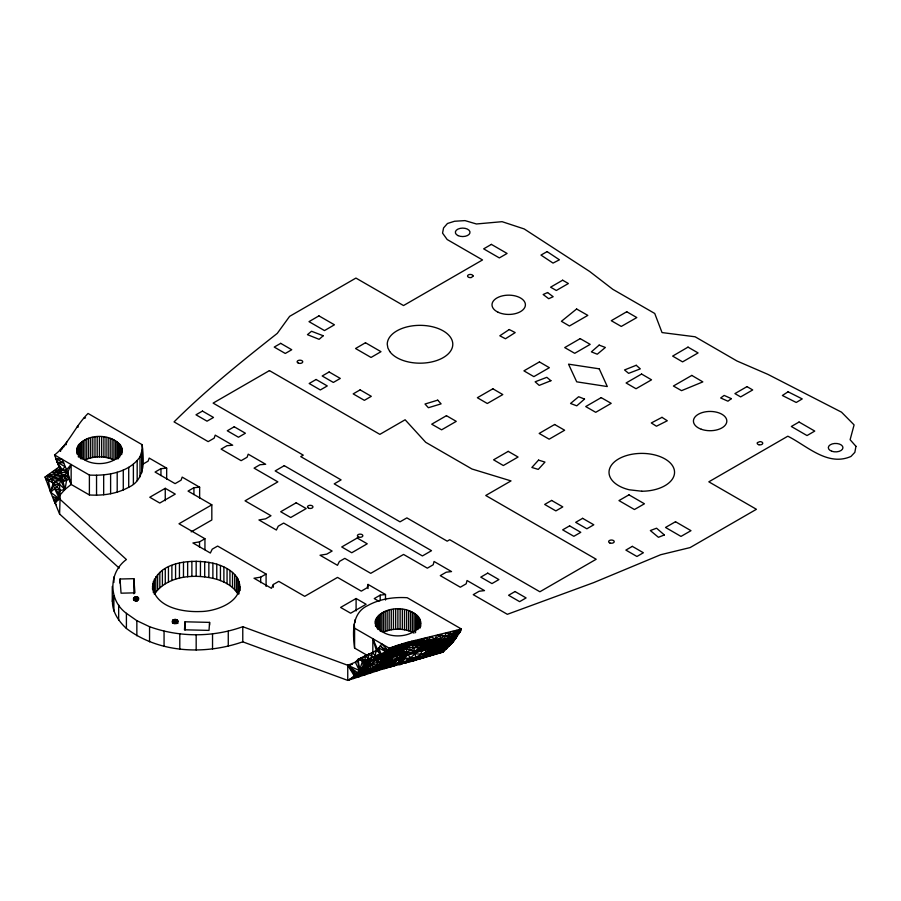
<?xml version="1.0" encoding="UTF-8"?>
<svg xmlns="http://www.w3.org/2000/svg" width="901" height="901" viewBox="0 0 901 901"><rect width="100%" height="100%" fill="white"/><g stroke="black" fill="none" stroke-linecap="round" stroke-linejoin="round"><path stroke-width="1.35" d="M76.765 452.707C77.171 431.331 119.698 431.083 122.198 451.345C115.317 468.261 79.727 467.912 76.776 448.698M77.092 454.104L77.092 447.425M77.632 454.183L77.632 446.175M78.376 456.976L78.387 444.959M79.333 457.145L79.344 443.788M80.482 458.71L80.493 442.684M81.811 459.003L81.822 441.648M83.309 459.386L83.32 440.69M84.976 439.823L84.964 459.859C94.031 455.85 104.854 455.883 113.909 459.904L113.92 439.868M86.755 459.093L86.778 439.057M88.681 458.429L88.692 438.393M90.697 457.877L90.708 437.852M92.803 457.449L92.814 437.413M94.977 457.134L94.988 437.109M97.195 456.953L97.207 436.917M99.425 456.886L99.437 436.861M101.667 456.953L101.678 436.929M103.885 457.145L103.897 437.12M106.059 457.471L106.07 437.435M108.165 457.899L108.176 437.875M110.192 458.463L110.204 438.427M112.107 459.127L112.129 439.091M115.576 459.431L115.587 440.735M117.085 459.06L117.096 441.704M118.425 458.767L118.436 442.74M119.574 457.201L119.585 443.844M120.543 455.703L120.543 445.015M121.297 454.25L121.308 446.232M121.849 454.172L121.849 447.493M122.187 451.435L122.187 448.766M367.968 655.804L354.589 648.078C352.775 632.941 351.334 612.995 367.923 605.472C379.817 598.883 393.771 596.879 407.218 597.723L461.301 628.954L460.467 631.432L453.451 641.501L443.112 651.964L381.833 669.342L347.752 680.39L242.774 641.827C205 654.937 159.094 653.338 126.41 628.459L126.41 613.333C108.39 600.291 108.39 572.574 126.41 559.521L59.601 498.917L50.625 492.25L45.05 477.046L59.083 466.966L54.578 454.96C68.791 443.855 75.346 426.015 88.05 413.458L142.144 444.689C143.946 459.837 145.331 479.782 128.719 487.272C116.803 493.849 102.849 495.832 89.39 494.964L71.145 484.434L67.429 475.514L67.699 472.383L71.145 464.522L71.145 484.434L64.996 489.457L60.187 494.818L59.601 514.032L119.214 568.114M140.004 476.832L140.004 456.931L142.516 448.811M141.795 472.822L141.795 452.921M142.516 468.711L142.144 444.689M149.555 641.827L149.555 626.702L136.851 620.676L126.41 613.333M160.952 475.559L160.952 468.655L166.674 468.16L166.662 479.208M165.255 500.719L165.255 488.319L175.267 494.097L159.77 503.04L149.78 497.251L165.255 488.319M193.918 494.593L193.929 487.689L199.639 487.204L199.639 498.242M199.538 547.357L199.538 541.861L204.944 538.742L204.944 549.734M193.929 487.689L188.05 491.101L211.825 504.83L211.825 519.99L191.158 531.883M216.769 564.184C225.059 566.83 233.584 571.234 237.977 579.106L237.977 594.232C233.584 586.36 225.059 581.956 216.769 579.298L216.769 564.184C195.551 558.046 153.992 560.073 152.472 589.175M234.699 589.659L234.699 574.534M273.363 587.227L273.363 584.479L278.769 581.359L304.707 596.338L337.526 577.406L361.312 591.135L367.191 587.722L368.036 584.422L385.504 594.514L385.504 600.032M354.904 622.58L354.904 619.933M356.098 610.901L356.098 598.501L366.11 604.278L350.635 613.209L340.601 607.443L356.098 598.501M368.025 588.567L368.036 584.422M375.221 623.683C377.632 603.681 418.098 603.805 420.654 623.661C413.762 640.566 378.172 640.217 375.221 621.014M375.548 626.409L375.548 619.73M376.089 626.499L376.089 618.48M376.832 627.952L376.843 617.264M377.789 629.461L377.801 616.104M378.938 629.686L378.938 615M380.267 631.319L380.278 613.964M380.199 600.663L380.199 595.144L385.504 594.514M381.765 631.702L381.776 613.007M383.432 612.139L383.421 632.175C393.039 627.963 404.718 628.121 414.032 633.076M385.211 631.398L385.223 611.374M387.137 630.745L387.148 610.709M389.153 630.193L389.164 610.157M391.259 629.765L391.271 609.729M393.433 629.45L393.444 609.414M395.652 629.258L395.663 609.234M397.882 629.202L397.893 609.166M400.123 629.27L400.134 609.234M402.342 629.461L402.342 609.425M404.515 629.776L404.515 609.752M406.621 630.216L406.633 610.191M408.649 630.768L408.66 610.743M410.563 631.443L410.574 611.407M412.365 632.209L412.376 612.184M414.032 631.747L414.043 613.052M415.541 632.705L415.552 614.009M416.881 629.743L416.881 615.045M418.03 629.517L418.041 616.16M418.999 628.008L418.999 617.331M419.753 627.896L419.765 618.548M420.305 627.817L420.305 619.798M420.756 626.375L420.643 621.082M352.426 664.319L347.752 665.276L347.752 680.39C355.298 677.124 359.094 667.19 368.261 667.844L373.667 670.896L376.077 671.144L375.143 668.17L368.318 662.055L366.302 662.517L358.181 659.329L355.332 662.201L347.752 665.276L242.774 626.702C212.94 637.457 179.389 637.457 149.555 626.702M459.611 629.506L406.97 642.458L389.401 648.269L381.765 643.855L377.632 649.722L371.978 652.696L371.944 657.054L369.511 662.787L363.328 666.087L359.42 670.535L347.752 665.276L354.172 675.694L358.981 676.64C370.39 668.587 382.238 660.861 396.485 658.518C415.395 652.47 432.739 641.749 452.617 638.764L458.823 632.018L459.611 629.506L461.301 628.954M455.343 639.068L435.228 638.888L408.998 642.695L397.713 645.994L386.292 652.054L380.267 645.792C384.671 651.31 394.356 649.058 396.733 656.412L395.64 660.861L393.129 665.231L390.584 667.022L387.835 667.044L387.847 653.202L389.401 648.269C383.758 653.124 376.19 662.674 384.75 668.565C391.744 667.123 394.638 657.212 389.559 652.38L388.106 652.099L366.302 662.517L363.328 666.087C361.639 673.34 353.766 677.147 347.752 680.39M445.747 633.313L444.294 640.172C428.38 646.22 414.021 657.91 395.978 654.678C380.413 650.882 370.919 667.855 357.472 672.687L347.752 665.276L350.106 665.163M185.054 621.791L184.468 629.799L209.009 630.396L209.595 622.388L185.054 621.791L185.054 630.036M237.977 579.106C246.424 600.404 217.164 611.509 200.45 611.531C182.644 612.275 155.715 607.578 152.472 586.427M423.38 638.572L400.99 647.368L385.335 654.599L380.864 653.833L378.848 647.909L386.157 651.997L378.994 654.34L368.261 667.844L367.484 673.216L364.702 674.815L358.812 673.329L356.3 673.925L347.752 665.276L355.242 674.872L355.354 676.054L353.293 678.476L354.172 675.694M368.261 667.844L365.952 670.243L358.812 673.329L358.981 676.64L360.197 675.446L360.377 673.543L366.538 666.008C386.675 658.237 410.372 655.793 424.912 638.235M446.93 648.551L445.815 647.988L445.646 645.713L453.451 641.501M59.601 514.032L50.625 492.25L47.393 475.469L51.222 478.78L54.544 488.545L60.164 490.527L64.996 489.457L67.429 475.514L48.71 474.545L63.284 481.562L69.039 479.163L67.699 472.383L62.214 459.364L54.578 454.96L55.366 455.94M126.41 628.459C117.975 620.744 110.474 609.403 112.963 597.498M391.203 647.402L387.723 650.117L386.338 653.326C383.409 656.874 383.849 662.685 386.214 666.402L387.835 667.044M449.194 646.197C425.531 658.316 398.479 668.373 371.449 664.319L369.489 671.729L367.484 673.216L362.033 671.921L357.472 672.687M385.448 665.321C408.299 659.791 433.156 658.71 451.874 642.492L451.818 640.645L456.176 637.953M393.129 665.231L393.5 666.244L403.288 661.131L406.126 662.911C420.373 653.709 436.399 647.718 451.818 640.645L443.247 643.348L440.409 638.685L439.609 634.856M377.474 657.099L371.978 652.696L368.993 654.081L367.957 658.62L369.038 661.165L368.318 662.055L365.096 664.093L362.45 661.39L378.994 654.34L383.803 654.43L374.32 660.591L370.638 660.41L365.142 655.86L358.181 659.329L359.42 670.535L365.952 670.243L369.489 671.729L370.288 672.923C380.312 666.064 392.532 665.659 401.7 656.942L402.634 654.79L398.76 651.941L394.875 649.97L389.311 648.743M456.188 630.565L455.906 631.702C447.82 635.813 435.453 637.942 431.613 647.008L421.769 650.916L400.9 653.439L374.32 660.591L374.14 658.62L376.381 650.601L372.834 638.696L372.834 653.304M67.429 475.514L64.861 476.753L61.809 476.73L53.159 483.229L50.625 492.25L59.421 484.287L61.809 476.73L67.699 472.383L71.145 484.434M388.106 652.099C405.81 639.699 428.527 643.922 448.011 638.46L450.703 632.029M455.681 638.561C439.553 642.469 422.209 648.089 405.63 644.463L405.27 642.92M61.268 448.754L60.502 451.311L60.142 449.959M47.809 483.927L48.902 480.368L58.802 472.991L65.131 466.786L57.135 462.033L62.011 469.748L67.699 472.383L51.796 472.518L61.809 476.73L64.996 489.457L59.421 484.287L51.222 478.78L58.835 479.017M64.647 444.824L65.964 444.644L66.775 442.031M401.553 644.001L401.317 644.722C417.816 651.896 436.692 644.665 452.617 638.764M63.284 481.562L64.861 476.753L64.185 474.996L54.443 470.604L61.122 470.829L59.083 466.966L62.011 469.748L66.347 470.007L71.145 464.522M358.181 659.329L369.038 661.165L362.45 661.39L359.42 670.535L355.332 662.201L357.46 661.244M409.268 641.85L408.772 644.328L410.338 650.049L414.899 651.265L451.818 640.645M473.138 276.055L471.414 277.508A2.849 1.644 0 0 1 468.362 277.148L467.754 276.63A2.748 1.588 0 0 1 469.77 274.467A2.748 1.588 0 0 1 473.048 276.033M384.75 668.565L386.214 666.402L381.833 669.342L380.211 669.049L376.753 662.438C386.033 650.443 404.718 652.166 413.683 640.757M369.489 671.729C379.997 663.992 393.039 661.48 405.427 658.417L409.932 661.514L415.935 660.084L414.899 651.265C420.857 645.735 429.405 644.891 435.228 638.888L436.422 635.554M62.991 446.806L62.214 448.935L61.978 447.955M353.293 678.476L356.526 676.583L357.224 674.691L356.3 673.925L360.163 671.921M398.062 645.06L397.713 645.994L399.154 646.715L410.338 650.049M403.524 643.415L401.317 644.722L411.081 644.238L412.343 645.521L414.64 644.08L418.954 647.785L429.18 639.507L430.16 637.086M457.089 636.635L455.388 636.388L452.088 641.523L447.696 644.08L429.315 652.042L412.309 661.176M371.471 653.766L371.978 652.696M442.864 652.121L418.357 659.352L419.979 657.223L421.769 650.916L439.271 647.582L451.086 644.102M394.953 646.062L392.025 651.232L402.871 650.635L409.617 647.121M273.363 584.479L271.449 588.308L254.014 578.239L260.682 577.158L266.088 574.038L266.088 586.416M364.702 674.815L365.952 670.243L360.197 675.446L355.242 674.872M460.467 631.432L438.821 641.805L414.64 644.08L418.909 639.541M425.644 646.783L424.517 648.957L437.019 647.245L452.054 643.066M450.297 645.048L448.754 644.992L445.815 647.988L429.315 652.042L428.054 654.475L419.213 658.834M172.609 620.451C171.843 623.075 176.923 623.391 177.857 621.375C177.621 618.041 170.312 619.235 172.609 623.199M443.112 651.964L428.054 654.475L415.057 653.822L405.022 662.64L399.954 664.656L397.251 664.352L401.7 656.942M373.667 670.896L375.143 668.17L383.443 667.675L376.077 671.144M392.442 646.873L389.559 652.38L406.486 652.47L407.646 654.644L413.672 660.613M216.769 579.298C195.911 573.61 167.766 574.906 154.353 594.232L154.353 579.106M437.695 635.306L444.722 636.32L455.388 636.388L448.011 638.46L452.403 636.41L453.789 634.214L459.24 633.38M55.704 470.457L56.966 468.689L61.122 470.829M62.011 469.748L58.272 464.736L55.794 458.474L62.18 459.352L89.39 475.064C107.388 475.987 128.888 472.676 140.004 456.931M375.143 652.076L376.381 650.601L380.864 653.833L387.847 653.202M133.889 597.678C132.21 600.212 137.549 601.012 138.731 599.165C139.576 595.764 131.343 596.327 133.889 600.415M399.954 664.656L407.646 654.644L400.258 659.69M378.994 654.34L380.796 655.646L378.949 657.527L376.753 662.438L388.173 664.341L402.634 654.79M384.738 656.108L374.14 658.62L369.511 662.787L365.096 664.093L371.449 664.319M384.84 653.281L386.292 652.054M392.048 659.757L388.151 662.809L380.729 661.086L387.813 655.286L402.871 650.635L406.486 652.47L406.723 645.082L397.713 645.994L400.157 644.406M397.104 645.341L394.289 647.436L393.219 646.648M356.526 676.583L360.377 673.543L363.981 672.157L363.891 674.241L360.197 675.446M431.072 636.883L435.228 638.888L439.384 635.881M368.318 662.055L370.638 660.41M362.461 668.79L366.538 666.008L366.313 664.555M432.818 654.79L440.916 650.702L446.198 649.283M368.993 654.081L365.637 656.322L365.142 655.86L368.993 654.081L374.14 658.62M362.45 661.39L363.328 666.087L366.538 666.008L363.272 667.236L359.42 670.535L357.618 659.904L364.466 656.716M450.568 638.527L431.613 647.008L440.927 644.677L445.646 645.713L437.683 649.565L428.887 648.607L446.344 642.74L448.642 641.377L444.294 640.172L455.388 636.388M443.247 643.348L440.927 644.677L447.076 643.449L454.521 640.093M380.199 595.144L374.242 598.591L378.961 601.316M142.144 464.589L148.102 461.143L149.194 458.08L166.674 468.16M160.952 468.655L155.073 472.056L175.109 483.634L181.078 480.177L182.171 477.113L199.639 487.204M211.825 504.83L178.995 523.763L204.944 538.742M398.76 662.1L405.427 658.417L425.993 656.581M376.359 658.068L380.796 655.646M411.802 641.23L408.998 642.695L406.97 642.458M394.582 663.001L389.998 665.377L390.584 667.022M452.403 636.41L457.156 634.203M434.789 653.484L423.887 657.606M445.488 646.817L439.271 647.582L435.217 646.591L447.696 644.08L453.012 642.03M413.255 641.951L408.84 643.652L405.067 643.607M452.088 641.523L453.946 640.814M438.483 652.898L429.372 655.759L437.345 653.135M427.378 644.823L434.53 642.413L429.18 639.507L414.64 644.08M423.38 640.453L411.081 644.238M429.484 643.01L421.702 645.443L419.089 643.866L426.612 641.647M83.624 418.424L85.516 417.861M446.964 633.02L450.151 633.955L459.792 632.423M404.594 654.971L406.7 654.543M448.642 641.377L442.582 642.548L437.683 645.184L437.807 642.954L438.821 641.805L435.228 638.888M199.538 541.861L192.915 542.965L210.35 553.034L212.219 549.182L217.625 546.062L266.088 574.038M376.077 669.556L380.211 669.049M367.484 673.216L370.288 672.923L373.6 666.481L382.508 666.549M61.809 476.73L53.711 477.192L47.393 475.469M451.874 642.492L452.561 642.469M429.315 652.042L440.916 650.702L443.788 651.468M120.013 579.016L133.877 578.679L134.913 592.847L121.049 593.185L120.013 579.016L120.013 583.138M53.339 499.019L59.601 498.917L58.205 492.622L54.544 488.545L59.601 498.917L54.792 502.848L56.335 504.661M450.996 643.551L451.683 643.551M390.437 653.124L400.9 653.439M440.679 652.11L442.571 652.189M452.696 631.511L458.823 632.018L456.83 630.34M450.151 633.955L453.789 634.214M396.733 656.412L387.813 655.286M46.244 479.996L48.902 480.368L53.159 483.229M77.035 427.085L78.049 427.265L77.824 425.982M415.012 640.442L418.03 641.253M52.449 496.586L59.601 498.917L54.071 500.99L55.828 502.454M758.924 444.734L758.023 444.373A2.849 1.644 0 0 1 757.392 442.616L759.915 441.625A2.793 1.611 0 0 1 762.697 443.551A2.793 1.611 0 0 1 758.879 444.734M440.612 634.563L444.722 636.32M426.117 637.964L429.18 639.507M360.952 657.876L365.198 660.05L365.142 655.86M57.574 462.269L63.712 463.024L55.794 458.474M354.194 624.044L354.589 628.166L381.765 643.855L387.723 650.117M448.754 644.992L446.344 642.74M45.05 477.046L48.902 480.368M460.22 629.292L460.94 629.957M357.618 659.904L358.53 660.76M380.864 653.833L377.632 649.722L372.834 638.696M412.343 645.521L414.899 651.265M64.996 489.457L60.637 480.233L55.479 481.517L53.497 484.321L50.625 492.25L50.557 489.457M64.861 476.753L66.404 480.695M65.694 443.495L65.964 444.644M63.847 445.804L64.05 446.727M354.589 628.166L354.589 648.078M260.682 577.158L260.682 582.665M242.774 626.702L242.774 641.827M239.857 586.427L239.857 590.549M239.655 583.961L239.655 590.831M239.024 581.505L239.024 593.883M236.535 576.775L236.535 591.901M232.503 572.417L232.503 587.531M229.946 570.423L229.946 585.549M228.268 631.173L228.268 646.299M227.063 568.587L227.063 583.713M223.887 566.932L223.887 582.046M220.441 565.456L220.441 580.571M212.884 563.125L212.884 578.239M212.535 633.932L212.535 649.058M209.595 622.388L209.595 625.136M208.852 562.292L208.852 577.406M204.696 561.683L204.696 576.809M200.45 561.323L200.45 576.449M196.17 561.199L196.17 576.325M196.17 634.867L196.17 649.981M191.879 561.323L191.879 576.449M187.645 561.683L187.645 576.809M183.477 562.292L183.477 577.406M179.795 633.932L179.795 649.058M179.445 563.125L179.445 578.239M177.7 620.451L177.857 623.492M177.452 620.181L177.452 622.918M177.103 619.933L177.103 622.681M176.686 619.742L176.686 622.478M176.213 619.595L176.213 623.706M175.695 619.505L175.695 623.616M175.571 564.184L175.571 579.298M175.154 619.471L175.154 623.582M174.614 619.505L174.614 623.616M174.107 619.595L174.107 623.706M173.623 619.742L173.623 622.478M173.206 619.933L173.206 622.681M172.868 620.181L172.868 622.918M171.888 565.456L171.888 580.571M168.442 566.932L168.442 582.046M165.266 568.587L165.266 583.713M164.061 631.173L164.061 646.299M162.394 570.423L162.394 585.549M159.837 572.417L159.837 587.531M157.63 574.534L157.63 589.659M155.794 576.775L155.794 591.901M153.316 581.505L153.316 592.509M152.686 583.961L152.686 589.457M138.135 597.431L138.135 600.179M137.718 597.239L137.718 599.976M137.177 460.726L137.177 480.627M137.234 597.093L137.234 601.204M136.851 620.676L136.851 635.802M136.715 597.003L136.715 601.113M136.186 596.969L136.186 601.08M135.646 597.003L135.646 601.113M135.127 597.093L135.127 601.204M134.654 597.239L134.654 599.976M134.238 597.431L134.238 600.179M133.877 578.679L133.877 593.793M133.382 464.24L133.382 484.141M128.719 467.371L128.719 487.272M123.279 470.063L123.279 489.964M118.662 604.965L118.662 620.091M117.198 472.237L117.198 492.137M113.886 576.978L113.886 582.474M113.886 595.876L113.886 611.002M112.276 586.427L112.276 601.553M110.609 473.858L110.609 493.759M103.671 474.883L103.671 494.784M96.542 475.289L96.542 495.19M89.39 475.064L89.39 494.964M855.95 446.322L854.846 452.347L850.961 456.447C827.681 466.729 807.116 445.905 787.834 436.197L708.828 481.821L756.423 509.29L690.098 547.583L660.67 554.723L593.736 582.598L507.353 614.313L473.25 594.671L479.208 591.236L484.501 590.606L467.033 580.514L466.189 583.814L460.321 587.204L440.274 575.638L446.232 572.203L451.525 571.572L434.057 561.481L433.212 564.769L427.344 568.171L403.569 554.442L370.739 573.34L344.801 558.361L339.395 561.481L337.481 565.31L320.046 555.241L326.714 554.16L332.12 551.04L283.657 523.064L278.251 526.184L276.382 530.025L258.947 519.956L265.57 518.863L270.976 515.744L245.038 500.821L277.857 481.866L254.082 468.137L259.95 464.747L265.671 464.263L248.203 454.172L247.099 457.235L241.141 460.67L221.105 449.103L226.973 445.702L232.695 445.218L215.226 435.138L214.123 438.19L208.176 441.625L174.062 421.882C206.228 389.874 241.693 361.436 277.283 333.37L289.615 316.364L355.929 278.071L403.524 305.552L482.531 259.939L447.166 239.52L442.549 233.111L443.562 227.942L447.459 223.493L454.555 221.252L464.995 220.61L476.426 223.977L502.094 221.68L524.191 228.944L589.626 271.449L612.781 289.3L654.734 313.469L662.032 332.57L695.122 336.783L736.973 360.997L767.889 374.365L841.5 412.151L854.092 424.9L850.116 439.722L855.95 446.322M403.366 648.033L402.871 650.635L394.289 647.436L403.986 646.141L403.366 648.033M441.411 649.013L440.916 650.702L423.335 656.84L425.666 651.727L442.019 647.459L441.411 649.013M400.99 647.368L400.134 649.463L394.875 649.97L396.023 648.033L400.99 647.368M437.683 649.565L436.692 651.502L428.054 654.475L437.683 649.565M538.539 460.118L531.86 467.461L538.269 469.41L544.97 462.078L538.539 460.118M60.164 490.527L58.205 492.622L60.187 494.818L59.421 484.287L53.497 484.321L56.988 486.664L60.164 490.527M323.222 335.746L319.134 339.328L307.444 334.665L311.521 331.264L323.222 335.746M599.142 345.106L591.383 351.863L597.273 354.217L605.359 347.459L599.142 345.106M584.524 399.075L576.764 405.833L570.547 403.468L578.633 396.722L584.524 399.075M387.926 656.919L384.378 659.926L388.162 660.861L392.081 657.696L387.926 656.919M576.606 308.998L561.424 321.297L569.432 326.004L587.824 315.384L576.606 308.998M731.364 398.647L727.94 401.193L720.676 397.983L724.134 395.415L731.364 398.647M509.256 329.529L499.818 335.791L505.461 338.765L515.192 332.582L509.256 329.529M788.071 391.8L782.372 395.494L796.236 402.465L802.239 398.918L788.071 391.8M688.015 347.122L672.642 356.098L682.575 361.875L698.084 352.933L688.015 347.122M318.931 315.868L308.998 321.646L324.495 330.577L334.44 324.799L318.931 315.868M365.479 342.74L355.557 348.518L371.043 357.449L380.988 351.683L365.479 342.74M580.188 338.63L564.713 347.583L574.725 353.316L590.189 344.373L580.188 338.63M626.747 311.746L611.272 320.7L621.273 326.432L636.816 317.569L626.747 311.746M554.633 424.495L539.17 433.437L549.159 439.181L564.645 430.227L554.633 424.495M601.181 397.623L585.718 406.565L595.719 412.309L611.193 403.355L601.181 397.623M280.695 343.349L274.231 347.076L285.279 353.462L291.744 349.734L280.695 343.349M269.433 370.604L213.12 403.107L303.265 455.151L300.743 456.604L341.085 479.895L334.226 483.86L400.01 521.837L406.869 517.884L447.211 541.174L449.734 539.722L539.879 591.766L596.192 559.251L485.752 495.494L511.002 480.909L471.966 469.004L425.711 442.301L405.123 419.776L379.873 434.361L269.433 370.604M202.455 411.07L195.99 414.798L207.039 421.184L213.503 417.456L202.455 411.07M491.383 244.385L483.657 248.856L499.345 257.923L507.083 253.451L491.383 244.385M234.215 426.77L227.277 430.779L238.461 437.233L245.399 433.223L234.215 426.77M316.105 379.49L309.167 383.499L320.339 389.953L327.277 385.943L316.105 379.49M329.124 371.978L322.186 375.987L333.359 382.441L340.296 378.431L329.124 371.978M360.118 389.874L353.181 393.883L364.364 400.337L371.302 396.327L360.118 389.874M562.652 280.211L550.59 287.182L556.322 290.482L568.385 283.522L562.652 280.211M284.254 465.671L275.165 470.919L422.423 555.94L431.511 550.691L284.254 465.671M446.445 415.688L431.714 424.191L441.614 429.822L456.266 421.364L446.445 415.688M296.192 502.781L280.695 511.734L290.708 517.512L306.205 508.569L296.192 502.781M357.224 538.021L341.727 546.975L351.739 552.752L367.236 543.799L357.224 538.021M508.232 451.367L493.579 459.825L503.332 465.535L518.064 457.032L508.232 451.367M691.799 375.413L673.407 386.022L681.55 390.651L702.848 381.889L691.799 375.413M746.985 386.63L734.923 393.602L740.645 396.902L752.707 389.942L746.985 386.63M551.615 500.438L544.677 504.447L555.861 510.901L562.798 506.891L551.615 500.438M487.723 573.126L480.774 577.136L491.957 583.589L498.895 579.58L487.723 573.126M569.601 525.857L562.663 529.856L573.847 536.309L580.785 532.311L569.601 525.857M582.62 518.334L575.683 522.343L586.866 528.797L593.804 524.787L582.62 518.334M799.063 422.028L791.326 426.488L807.026 435.555L814.763 431.083L799.063 422.028M515.034 591.54L508.581 595.268L519.629 601.654L526.094 597.926L515.034 591.54M632.333 546.366L625.88 550.094L636.928 556.48L643.382 552.752L632.333 546.366M492.87 388.793L477.361 397.724L487.306 403.502L502.803 394.57L492.87 388.793M539.429 361.92L523.92 370.852L533.865 376.629L549.351 367.698L539.429 361.92M641.591 374.039L626.094 382.97L636.027 388.748L651.536 379.817L641.591 374.039M628.966 494.84L618.964 500.584L634.428 509.527L644.44 503.794L628.966 494.84M675.513 521.724L665.524 527.457L680.987 536.41L690.988 530.678L675.513 521.724M547.11 251.616L540.972 255.084L553.034 263.092L559.431 259.803L547.11 251.616M661.998 417.343L651.299 422.963L656.446 426.218L667.292 420.767L661.998 417.343M547.571 292.543L543.157 294.514L548.72 298.715L553.169 296.711L547.571 292.543M550.905 380.718L539.215 385.38L535.138 381.799L546.828 377.316L550.905 380.718M636.23 365.288L624.539 369.951L628.616 373.352L640.307 368.869L636.23 365.288M664.33 534.946L658.44 537.3L650.342 530.554L656.57 528.2L664.33 534.946M437.706 400.157L425.002 404.02L428.392 407.725L441.107 403.862L437.706 400.157M641.782 491.225L629.247 489.784A32.774 18.921 0 0 1 618.615 458.924A32.774 18.921 0 0 1 672.056 465.062A32.774 18.921 0 0 1 641.782 491.225M599.244 368.824L568.531 364.162L576.708 381.833L607.308 386.552L599.244 368.824M389.739 351.503L387.88 347.955L387.25 344.261A32.774 18.921 0 0 1 432.559 326.781A32.774 18.921 0 0 1 443.191 357.641A32.774 18.921 0 0 1 389.739 351.503M308.649 508.187A2.726 1.577 0 0 0 312.94 507.026A2.726 1.577 0 0 0 309.054 505.461A2.726 1.577 0 0 0 308.649 508.187M298.344 363.126A2.804 1.611 0 0 0 302.736 361.943A2.804 1.611 0 0 0 298.76 360.332A2.804 1.611 0 0 0 298.344 363.126M831.758 451.243A7.321 4.223 0 0 0 842.942 447.808A7.321 4.223 0 0 0 832.197 443.934A7.321 4.223 0 0 0 831.758 451.243M701.293 429.259A16.702 9.641 0 0 0 726.814 421.409A16.702 9.641 0 0 0 702.284 412.568A16.702 9.641 0 0 0 701.293 429.259M358.553 536.996A2.726 1.577 0 0 0 362.844 535.847A2.726 1.577 0 0 0 358.97 534.282A2.726 1.577 0 0 0 358.553 536.996M609.831 542.954A2.804 1.611 0 0 0 614.223 541.771A2.804 1.611 0 0 0 610.247 540.172A2.804 1.611 0 0 0 609.831 542.954M458.057 235.611A7.321 4.223 0 0 0 469.905 233.021A7.321 4.223 0 0 0 460.096 228.381A7.321 4.223 0 0 0 458.057 235.611M498.14 312.264A16.702 9.641 0 0 0 525.193 306.351A16.702 9.641 0 0 0 502.814 295.776A16.702 9.641 0 0 0 498.14 312.264"/></g></svg>
